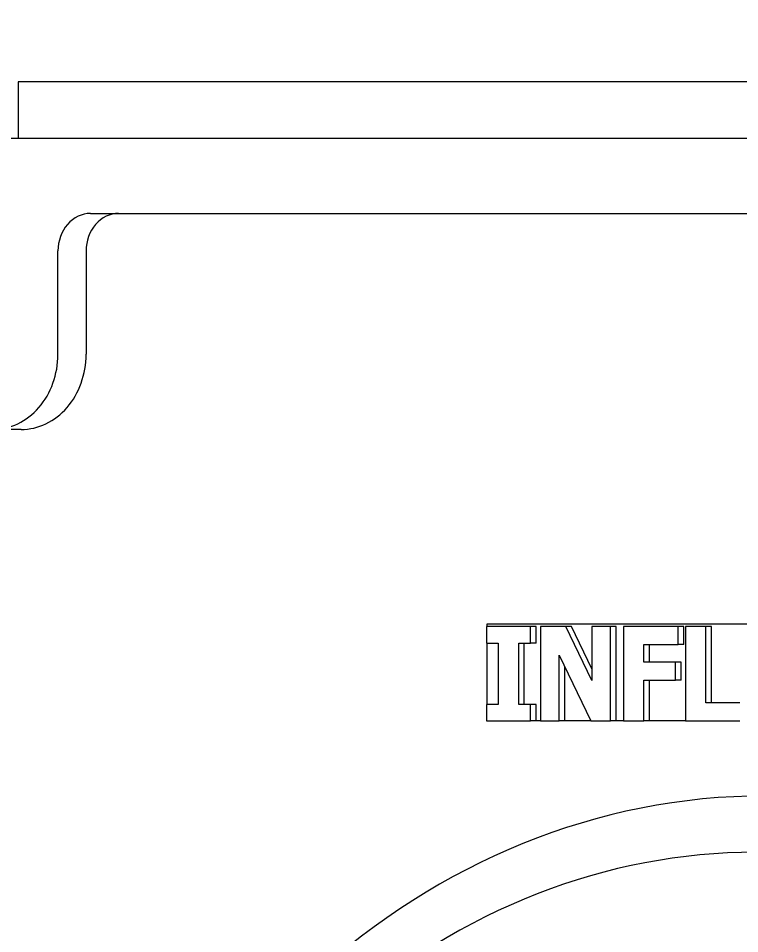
# Model space of a CAD drawing. Header units: inches. Extents: x 19 to 503, y 7 to 322.
# Drawn here: x 372.753 to 375.154, y 124.117 to 127.162 of the extents above; entities that cross this region are included whole.
import ezdxf

# ---------------------------------------------------------------- set-up
doc = ezdxf.new("R2010")
doc.units = ezdxf.units.IN
doc.header["$LTSCALE"] = 15
doc.header["$MEASUREMENT"] = 0
doc.layers.add('Dimension (ANSI)', color=7, linetype='Continuous', lineweight=25)
doc.layers.add('Visible (ANSI)', color=7, linetype='Continuous', lineweight=50)
doc.styles.add('MEMCOR Medium', font='arial.ttf')
doc.dimstyles.new('Default (ANSI)', dxfattribs={"dimscale": 15, "dimtxt": 0.15, "dimasz": 0.098425, "dimexe": 0.125, "dimexo": 0.0625, "dimgap": 0.031496, "dimtad": 0, "dimtih": 1, "dimtoh": 1, "dimdec": 4, "dimrnd": 1e-08, "dimzin": 3, "dimdsep": 46, "dimlunit": 5, "dimtxsty": 'MEMCOR Medium', "dimcen": 0.09, "dimdle": 0.393701, "dimclrd": 256, "dimclre": 256, "dimclrt": 256, "dimadec": 0, "dimazin": 1, "dimtfac": 0.8, "dimtofl": 0, "dimtmove": 0, "dimatfit": 3, "dimfxl": 1, "dimfrac": 1, "dimtolj": 1, "dimtzin": 4, "dimlwd": -1, "dimlwe": -1, "dimarcsym": 0})

# ---------------------------------------------------------------- blocks, each defined once
blk = doc.blocks.new('*D25')
at = {"layer": 'Defpoints', "color": 0, "transparency": 16777216}
for p in [(389.5241, 150.9654), (322.5739, 59.6974), (369.9364, 59.6974)]:
    blk.add_point(p, dxfattribs=at)
at = {"layer": 'Dimension (ANSI)', "transparency": 16777216}
for p, q in [((388.5866, 150.9654), (320.6989, 150.9654)), ((322.5739, 149.489), (322.5739, 120.9405)), ((322.5739, 61.1738), (322.5739, 101.8191)), ((368.9989, 59.6974), (320.6989, 59.6974))]:
    blk.add_line(p, q, dxfattribs=at)
for points in [[(322.3278, 149.489), (322.8199, 149.489), (322.5739, 150.9654)], [(322.3278, 61.1738), (322.8199, 61.1738), (322.5739, 59.6974)]]:
    blk.add_solid(points, dxfattribs=at)
at = {"layer": 'Dimension (ANSI)', "transparency": 16777216, "char_height": 2.25, "attachment_point": 5, "style": 'MEMCOR Medium'}
for s, insert in [('\\A1; \\fArial|b0|i0;91{\\H0.8x;\\S1#4;} in', (322.5739, 113.6751)), ('\\A1;[2318.2 mm]{\\P\\fArial|b0|i0;SHIPPING\\P\\fArial|b0|i0;HEIGHT\\P\\fArial|b0|i0;REF.}', (322.5739, 104.1144))]:
    blk.add_mtext(s, dxfattribs=dict(at, insert=insert))

msp = doc.modelspace()

# ---------------------------------------------------------------- linework, layer by layer
at = {"layer": 'Visible (ANSI)', "linetype": 'Continuous', "lineweight": 18}
for p, q in [((372.753439, 126.950384), (372.753439, 126.762884)), ((383.838564, 126.950384), (372.753439, 126.950384)), ((372.262956, 126.762884), (383.954299, 126.762884)), ((372.993665, 126.512849), (383.22359, 126.512849)), ((372.885411, 126.044134), (372.885411, 126.387849)), ((372.979161, 126.387849), (372.979161, 126.044134)), ((372.762655, 125.794134), (372.668905, 125.794134)), ((374.313546, 125.147849), (376.15385, 125.147849)), ((374.313546, 125.138349), (374.313546, 125.147849)), ((374.457787, 125.138349), (374.31193, 125.138349)), ((374.31193, 125.138349), (374.31193, 125.083815)), ((374.476537, 125.138349), (374.457787, 125.138349)), ((374.457787, 125.083815), (374.457787, 125.138349)), ((374.476537, 125.083815), (374.476537, 125.138349)), ((374.575427, 125.138349), (374.491955, 125.138349)), ((374.491955, 125.138349), (374.491955, 124.825349)), ((374.594177, 125.138349), (374.575427, 125.138349)), ((374.661975, 124.959021), (374.575427, 125.138349)), ((374.661975, 124.997871), (374.594177, 125.138349)), ((374.72414, 125.138349), (374.661975, 125.138349)), ((374.661975, 125.138349), (374.661975, 124.959021)), ((374.74289, 125.138349), (374.72414, 125.138349)), ((374.72414, 124.825349), (374.72414, 125.138349)), ((374.74289, 124.825349), (374.74289, 125.138349)), ((374.949635, 125.138349), (374.768192, 125.138349)), ((374.768192, 125.138349), (374.768192, 124.825349)), ((374.968385, 125.138349), (374.949635, 125.138349)), ((374.949635, 125.078742), (374.949635, 125.138349)), ((374.968385, 125.078742), (374.968385, 125.138349)), ((375.041793, 125.138349), (374.973697, 125.138349)), ((374.973697, 125.138349), (374.973697, 124.825349)), ((375.060543, 125.138349), (375.041793, 125.138349)), ((375.041793, 124.884956), (375.041793, 125.138349)), ((375.060543, 124.884956), (375.060543, 125.138349)), ((374.31193, 125.083815), (374.350811, 125.083815)), ((374.313546, 124.879883), (374.313546, 125.083815)), ((374.350811, 125.083815), (374.350811, 124.879883)), ((374.418907, 125.083815), (374.457787, 125.083815)), ((374.418907, 124.879883), (374.418907, 125.083815)), ((374.437657, 124.879883), (374.437657, 125.083815)), ((374.476537, 125.083815), (374.457787, 125.083815)), ((374.835849, 125.078742), (374.949635, 125.078742)), ((374.835849, 125.019642), (374.835849, 125.078742)), ((374.854599, 125.019642), (374.854599, 125.078742)), ((374.968385, 125.078742), (374.949635, 125.078742)), ((374.55412, 125.043485), (374.65868, 124.825349)), ((374.55412, 124.825349), (374.55412, 125.043485)), ((374.57287, 124.825349), (374.57287, 125.004369)), ((374.940629, 125.019642), (374.835849, 125.019642)), ((374.940629, 124.960035), (374.940629, 125.019642)), ((374.959379, 125.019642), (374.940629, 125.019642)), ((374.959379, 124.960035), (374.959379, 125.019642)), ((374.835849, 124.825349), (374.835849, 124.960035)), ((374.835849, 124.960035), (374.940629, 124.960035)), ((374.854599, 124.825349), (374.854599, 124.960035)), ((374.959379, 124.960035), (374.940629, 124.960035)), ((374.31193, 124.879883), (374.31193, 124.825349)), ((374.350811, 124.879883), (374.31193, 124.879883)), ((374.457787, 124.879883), (374.418907, 124.879883)), ((374.457787, 124.825349), (374.457787, 124.879883)), ((374.476537, 124.879883), (374.457787, 124.879883)), ((374.476537, 124.825349), (374.476537, 124.879883)), ((375.154481, 124.884956), (375.041793, 124.884956)), ((374.31193, 124.825349), (374.457787, 124.825349)), ((374.476537, 124.825349), (374.457787, 124.825349)), ((374.491955, 124.825349), (374.476537, 124.825349)), ((374.491955, 124.825349), (374.55412, 124.825349)), ((374.57287, 124.825349), (374.55412, 124.825349)), ((374.65868, 124.825349), (374.57287, 124.825349)), ((374.65868, 124.825349), (374.72414, 124.825349)), ((374.74289, 124.825349), (374.72414, 124.825349)), ((374.768192, 124.825349), (374.74289, 124.825349)), ((374.768192, 124.825349), (374.835849, 124.825349)), ((374.854599, 124.825349), (374.835849, 124.825349)), ((374.973697, 124.825349), (374.854599, 124.825349)), ((374.973697, 124.825349), (375.154481, 124.825349))]:
    msp.add_line(p, q, dxfattribs=at)
for centre, major_axis, start_param, end_param in [((372.993665, 126.387849), (0, 0.125), 0, 1.57079633), ((373.087415, 126.387849), (0, 0.125), 0, 1.57079633), ((372.668905, 126.044134), (0, -0.25), 0, 1.57079633), ((372.762655, 126.044134), (0, -0.25), 0, 1.57079633), ((375.208698, 121.762849), (0, 2.625), 3.1824788, 7.14836042), ((375.239948, 121.762849), (0, 2.8125), 3.61752935, 8.94884126)]:
    msp.add_ellipse(centre, major_axis=major_axis, ratio=0.8660254, start_param=start_param, end_param=end_param, dxfattribs=at)

# ---------------------------------------------------------------- dimensions: what is measured, and where the dimension line sits
at = {"layer": 'Dimension (ANSI)'}
dim = msp.add_linear_dim(base=(322.573859, 59.697384), p1=(389.524082, 150.965384), p2=(369.936431, 59.697384), angle=90, text=' \\fArial|b0|i0;<> in\\X[2318.2 mm]{\\P\\fArial|b0|i0;SHIPPING\\P\\fArial|b0|i0;HEIGHT\\P\\fArial|b0|i0;REF.}', dimstyle='Default (ANSI)', override={"dimgap": 0.031496, "dimdec": 4, "dimpost": '', "dimtol": 0, "dimlim": 0, "dimtp": 0, "dimtm": 0, "dimtdec": 2, "dimatfit": 1}, dxfattribs=at)
dim.commit()
dim.dimension.update_dxf_attribs({"geometry": '*D25', "text_midpoint": (322.573859, 111.379821), "dimtype": 160})

doc.saveas('drawing.dxf')
